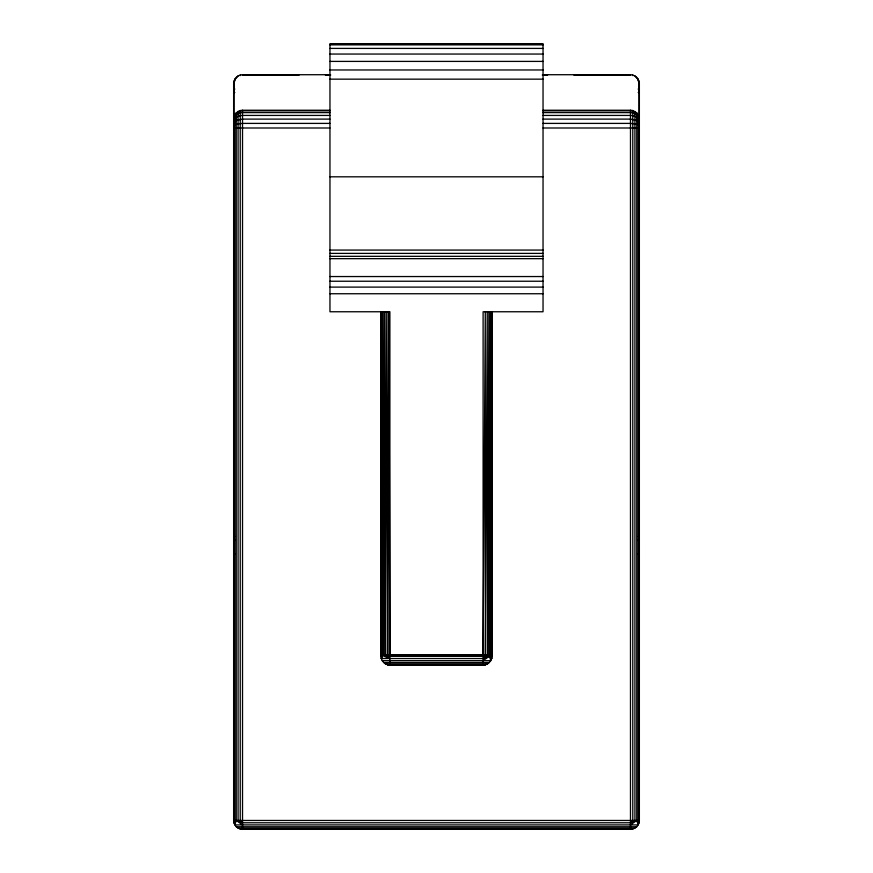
<?xml version="1.0" encoding="UTF-8"?>
<svg xmlns="http://www.w3.org/2000/svg" width="873" height="873" viewBox="0 0 873 873"><rect width="100%" height="100%" fill="white"/><g stroke="black" fill="none" stroke-linecap="round" stroke-linejoin="round"><path stroke-width="1.31" d="M491.936 311.759L491.685 658.526L489.382 656.234L483.107 658.526L381.315 658.526L381.283 311.759L381.315 658.526C382.352 662.312 385.964 665.084 389.893 665.106L483.107 665.106C487.865 665.139 492.012 660.981 491.99 656.234L491.99 311.759M388.038 311.759L387.59 654.739L389.893 656.234L491.99 656.234L491.936 589.515M491.685 658.526L490.801 656.234L491.204 311.759L491.99 656.234L490.801 657.194M382.199 657.194L381.01 656.234L382.036 311.759L382.199 655.459L381.315 658.526M389.893 658.526L383.618 655.143L384.578 311.759L385.451 654.892L389.893 658.526L382.199 655.459L381.315 655.83M382.199 660.665L490.801 660.665L489.382 656.234L490.222 311.759L490.801 655.459L491.685 655.83M489.382 655.143L483.107 654.685L485.279 311.759L485.41 656.234L483.107 658.526L487.549 656.234L488.869 311.759L489.382 655.143L490.801 655.459M330.594 74.718L242.519 74.718C237.762 74.696 233.604 78.854 233.637 83.601L233.637 820.467C233.604 825.225 237.762 829.383 242.519 829.35L630.481 829.35C635.238 829.383 639.396 825.225 639.363 820.467L639.363 83.601C639.396 78.854 635.238 74.696 630.481 74.718L542.406 74.718M233.637 119.11C233.604 114.363 237.762 110.205 242.519 110.238L329.961 110.238M233.942 551.834L233.637 554.137L234.826 554.137M233.637 83.906L234.826 79.618L238.078 75.907M233.637 119.415C233.626 114.712 237.882 110.795 242.519 110.838L329.961 110.838M233.637 553.526L233.942 551.31M233.637 84.79L233.942 82.804M233.637 120.299C233.713 115.749 238.22 112.552 242.519 112.617L329.961 112.617M233.637 551.758L233.942 549.761M233.637 86.198L233.942 84.572M233.637 121.718C233.942 117.429 238.733 115.422 242.519 115.432L329.961 115.432M233.637 548.931L233.942 547.306M233.637 88.042L233.942 86.896M233.637 123.551L236.234 120.409L242.519 119.11L329.961 119.11M233.637 545.254L233.942 544.108M236.234 112.835L236.234 820.467L234.826 824.909L638.174 824.909L636.766 820.467L636.766 112.835L632.783 110.533L630.481 110.238L543.039 110.238M639.058 81.298L639.058 822.77L636.766 820.467L630.481 822.77L242.519 822.77L236.234 820.467L233.942 822.77L234.826 820.467L234.826 114.669M233.637 90.181L234.826 89.035M233.637 125.69L236.234 124.064L242.519 123.399L329.961 123.399M233.637 540.976L234.826 539.82M483.107 660.665L489.382 656.234M630.481 824.909L636.766 820.467M383.618 655.143L382.199 655.459L383.127 311.759L383.618 655.143L483.107 654.685M485.333 664.353L487.549 663.917L385.451 663.917L387.667 664.353M389.893 664.79L387.59 664.8L485.41 664.8L483.107 664.79M329.961 44.861L543.039 44.861M329.961 48.408L543.039 48.408M329.961 54.05L543.039 54.05M329.961 61.405L543.039 61.405M329.961 69.971L543.039 69.971M330.594 75.329L325.531 75.329L325.531 74.718M542.406 75.329L547.469 75.329L547.469 74.718M329.961 79.159L543.039 79.159M233.637 92.483L234.826 92.483M638.174 92.483L639.363 92.483M543.039 110.838L630.481 110.838C635.118 110.795 639.374 114.712 639.363 119.415M543.039 112.617L630.481 112.617C634.78 112.552 639.287 115.749 639.363 120.299M543.039 115.432L630.481 115.432C634.267 115.422 639.058 117.429 639.363 121.718M543.039 119.11L630.481 119.11L636.766 120.409L639.363 123.551M543.039 123.399L630.481 123.399L636.766 124.064L639.363 125.69M233.637 127.993L329.961 127.993M543.039 127.993L639.363 127.993M329.961 176.815L543.039 176.815M329.961 250.071L543.039 250.071M329.961 253.388L543.039 253.388M329.961 256.324L543.039 256.324M329.961 258.67L543.039 258.67M329.961 276.545L543.039 276.545M329.961 281.237L543.039 281.237M329.961 287.108L543.039 287.108M329.961 293.743L543.039 293.743M233.637 536.382L234.826 536.382M638.174 536.382L639.363 536.382M638.174 554.137L639.363 554.137L639.058 551.834M383.618 662.509L489.382 662.509M233.637 820.467L639.363 820.467M236.234 826.753L636.766 826.753M238.078 828.161L634.922 828.161M240.217 829.044L632.783 829.044M485.41 656.234L389.893 655.71L387.59 654.739L386.248 311.759L385.451 654.892L389.893 656.234M638.174 89.035L639.363 90.181M638.174 539.82L639.363 540.976M236.234 820.467L242.519 824.909M639.363 83.906L638.174 79.618L634.922 75.907M636.766 112.835L639.058 116.818L639.363 119.11M639.058 822.77L638.174 820.467L638.174 114.669M639.058 86.896L639.363 88.042M639.058 544.108L639.363 545.254M639.058 84.572L639.363 86.198M639.058 547.306L639.363 548.931M639.058 82.804L639.363 84.79M639.058 549.761L639.363 551.758M639.058 551.31L639.363 553.526M389.893 654.685L388.976 311.759L387.59 654.739L389.893 655.197L485.41 654.739L487.243 311.759L487.549 654.892M638.174 79.159L638.174 80.949M634.922 111.428L634.922 820.467L630.481 822.77L632.783 820.467L632.783 110.533M632.783 75.023L632.783 75.624M630.481 74.718L630.481 75.329L574.107 75.329L574.107 74.718M630.481 110.238L630.481 829.35M483.107 665.106L483.107 311.759L543.039 311.759L543.039 43.65L329.961 43.65L329.961 311.759L389.893 311.759L389.893 665.106M381.01 311.759L381.01 656.234M298.893 74.718L298.893 75.329L242.519 75.329L242.519 74.718M242.519 110.238L242.519 829.35M240.217 75.023L240.217 75.624M240.217 110.533L240.217 820.467L242.519 822.77L238.078 820.467L238.078 111.428M234.826 79.159L234.826 80.949M233.942 81.298L233.942 822.77"/></g></svg>
